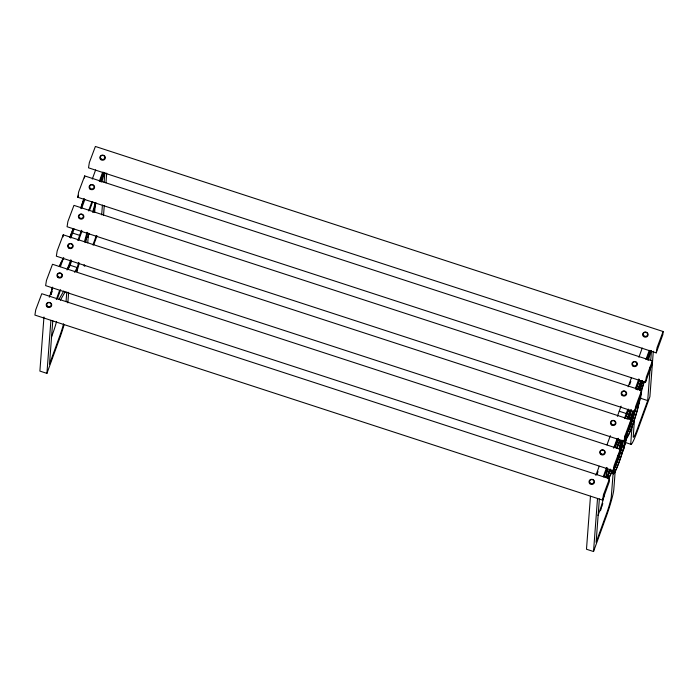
<?xml version="1.0" encoding="UTF-8"?>
<svg xmlns="http://www.w3.org/2000/svg" width="698" height="698" viewBox="0 0 698 698"><rect width="100%" height="100%" fill="white"/><g stroke="black" fill="none" stroke-linecap="round" stroke-linejoin="round"><path stroke-width="1.05" d="M43.957 316.971L39.891 371.083L46.923 373.369L59.478 338.879A22.214 2.033 -71.9 0 0 64.137 324.657M46.923 373.369L50.91 320.347M52.769 320.81L49.506 364.164L60.613 333.565A14.754 1.344 -71.9 0 0 63.588 323.82M63.073 236.884L63.23 234.816L630.931 419.856L630.695 422.962L624.047 441.215L56.346 256.175L57.175 250.931L63.23 234.816M66.048 301.588L66.781 291.895M67.846 302.871L68.64 292.296M77.792 197.272L78.621 192.037L84.676 175.913L652.377 360.953L652.141 364.059L645.493 382.312L77.792 197.272L78.525 195.248M84.519 177.981L84.676 175.913M85.88 242.424L86.194 238.193M87.73 242.878L88.463 233.184M94.649 212.55L95.382 202.795M101.681 214.844L102.414 205.09M104.124 182.335L104.857 172.581M103.54 215.307L104.264 205.561M105.974 182.841L106.707 173.095M590.473 496.217L586.486 549.239L593.527 551.533L606.082 517.044A22.214 2.033 -71.9 0 0 613.804 489.499L615.243 470.452M593.527 551.533L597.514 498.512M599.364 498.974L596.109 542.32L607.216 511.721A14.754 1.344 -71.9 0 0 611.247 497.351L613.132 473.288M602.61 500.117L603.438 494.873L609.485 478.758L41.784 293.718L35.738 309.833L34.9 315.077L602.61 500.117L609.249 481.864L609.485 478.758M613.324 470.67L614.161 465.426L620.208 449.311L52.507 264.272L46.461 280.387L45.623 285.63L613.324 470.67L619.972 452.409L620.208 449.311M615.557 466.22L615.793 463.053M624.047 441.215L624.885 435.98L630.931 419.856M621.412 453.307L623.55 449.591L623.846 445.743M632.161 424.82L630.809 442.802A22.214 2.033 -71.9 0 0 637.335 431.207L649.89 396.717L653.311 351.26M632.397 421.644L632.798 416.357M634.77 411.768L635.608 406.524L641.654 390.409L73.953 205.369L67.898 221.484L67.069 226.728L634.77 411.768L641.418 393.506L641.654 390.409M634.499 418.887L633.217 437.009A14.754 1.344 -71.9 0 0 636.62 430.963L647.709 400.591L650.239 367M635.067 411.349L635.224 409.194M637.693 406.48L640.677 398.296L641.331 389.632M645.493 382.312L646.331 377.077L652.377 360.953M650.728 360.491L651.461 350.736M656.216 352.865L657.054 347.621L663.1 331.506L95.39 146.467L89.344 162.582L88.515 167.825L656.216 352.865L662.864 334.604L663.1 331.506M604.398 493.617L604.206 495.065A14.754 1.344 -71.9 0 1 600.184 509.435L598.012 515.473M68.046 269.035L70.21 265.284L71.362 261.139M78.682 262.396L77.242 267.578L76.955 271.426L79.267 263.111M84.449 241.674L87.058 232.277M92.607 212.332L95.233 202.882M101.079 181.89L103.705 172.441M85.051 242.311L87.651 232.949M93.436 212.148L96.045 202.786M101.829 181.986L104.43 172.624M618.254 438.265L615.732 445.324M624.422 443.666L625.286 440.56M627.589 432.271L630.181 422.944M630.765 420.868L633.374 411.488M639.499 389.44L641.837 381.047M647.674 360.055L650.3 350.605M623.55 449.591L627.31 436.067M629.046 429.828L634.255 411.113M640.04 390.313L642.649 380.951M648.433 360.151L651.033 350.789M49.27 297.235L52.603 288.073M60.394 266.68L63.727 257.51M70.777 238.158L74.11 228.996M81.526 208.623L84.868 199.454M92.284 179.081L95.626 169.919M51.05 294.451L52.158 291.415M56.302 299.529L59.635 290.359M67.052 269.986L70.76 259.804M77.81 240.452L81.518 230.27M88.567 210.909L91.9 201.748M99.317 181.375L102.658 172.205M57.349 298.77L60.665 289.661M68.038 269.411L71.353 260.302M78.726 240.051L82.041 230.942M89.414 210.691L92.729 201.582M100.102 181.332L103.417 172.223M51.416 337.309L53.58 331.271A14.754 1.344 -71.9 0 0 56.555 321.525M87.739 237.529L89.231 233.437M92.913 244.937L96.263 235.732M93.689 244.928L97.013 235.802M595.865 475.399L599.207 466.229M606.99 444.844L610.331 435.674M617.381 416.322L621.089 406.131M628.13 386.779L631.472 377.618M638.888 357.245L642.221 348.075M596.912 474.64L598.02 471.604M629.718 384.537L630.826 381.501M603.273 476.673L606.614 467.503M613.655 448.151L616.997 438.99M624.413 418.617L627.746 409.447M635.538 388.053L638.871 378.892M645.92 359.54L649.262 350.37M603.953 476.935L607.269 467.817M617.957 438.457L614.641 447.575A20.355 1.858 -71.9 0 1 619.013 440.525M625.329 418.215L628.645 409.098M636.018 388.856L639.333 379.747M646.706 359.496L650.021 350.387M58.911 299.39L63.762 290.979M74.546 272.264L77.242 267.578L70.21 265.284M60.36 300.21L65.176 291.851M605.506 477.554L607.129 474.753M608.202 472.878L610.357 469.135M617.905 456.038L621.682 449.486M616.064 462.591L619.274 457.015M640.677 398.296L647.709 400.591M72.627 233.062L79.668 235.357M619.231 411.227L626.263 413.521M625.094 442.401L631.123 444.364M620.827 444.757L622.834 445.411M69.817 237.468A20.355 1.858 -71.9 0 1 73.133 228.761M70.105 237.154A18.576 1.693 -71.9 0 1 71.405 233.621M72.156 231.692A18.576 1.693 -71.9 0 1 72.871 229.947M68.413 266.811A20.355 1.858 -71.9 0 1 67.942 268.425M59.295 266.531A20.355 1.858 -71.9 0 1 63.614 259.499M50.91 293.649A20.355 1.858 -71.9 0 1 52.228 287.995M51.12 294.582A18.576 1.693 -71.9 0 1 51.233 293.579M51.451 292.305A18.576 1.693 -71.9 0 1 51.765 290.787M52.167 289.059A18.576 1.693 -71.9 0 1 52.655 287.148M59.819 265.798A18.576 1.693 -71.9 0 1 61.642 261.942M62.105 261.183A18.576 1.693 -71.9 0 1 62.48 260.72M85.077 265.772A22.214 2.033 -71.9 0 1 84.205 264.638M80.654 208.318A20.355 1.858 -71.9 0 1 83.734 199.209M81.369 206.617A18.576 1.693 -71.9 0 1 84.196 198.45M631.341 409.63A20.355 1.858 -71.9 0 1 629.064 418.285A20.355 1.858 -71.9 0 1 629.936 415.72M625.216 418.495A20.355 1.858 -71.9 0 1 628.532 409.787M632.658 412.099A20.355 1.858 -71.9 0 1 630.817 418.852M622.869 440.682A20.355 1.858 -71.9 0 1 620.88 440.796M626.979 419.07A20.355 1.858 -71.9 0 1 630.285 410.363M616.447 448.125A20.355 1.858 -71.9 0 1 619.606 447.95M612.556 470.129A20.355 1.858 -71.9 0 1 608.298 479.003M607.688 478.549A20.355 1.858 -71.9 0 1 609.38 469.597M632.597 411.41A18.576 1.693 -71.9 0 1 630.512 419.306M622.712 440.255A18.576 1.693 -71.9 0 1 621.325 440.333M627.258 418.756A18.576 1.693 -71.9 0 1 630.695 410.014M623.358 441.433A18.576 1.693 -71.9 0 1 614.022 469.248M613.481 470.278A18.576 1.693 -71.9 0 1 613.01 471.037M622.886 444.216A20.355 1.858 -71.9 0 1 621.822 448.072M621.578 448.875A20.355 1.858 -71.9 0 1 621.089 450.524M620.574 452.199A20.355 1.858 -71.9 0 1 616.927 462.835M616.648 463.577A20.355 1.858 -71.9 0 1 615.034 467.608M612.53 472.668A20.355 1.858 -71.9 0 1 611.518 471.918M625.731 435.386A20.355 1.858 -71.9 0 1 619.257 461.875A20.355 1.858 -71.9 0 1 614.423 466.439M619.492 449.66A20.355 1.858 -71.9 0 1 622.808 440.962M624.806 436.73A20.355 1.858 -71.9 0 1 625.312 435.901M639.098 399.361A20.355 1.858 -71.9 0 1 632.309 426.024A20.355 1.858 -71.9 0 1 627.04 432.481M630.861 418.826A20.355 1.858 -71.9 0 1 633.409 411.41M638.365 400.041A20.355 1.858 -71.9 0 1 638.783 399.535M625.207 437.061A18.576 1.693 -71.9 0 1 619.3 461.238A18.576 1.693 -71.9 0 1 614.894 465.4M619.519 450.097A18.576 1.693 -71.9 0 1 623.218 440.613M602.802 503.555A22.214 2.033 -71.9 0 1 601.824 506.652M601.484 507.69A22.214 2.033 -71.9 0 1 600.455 510.779M618.428 442.89A18.576 1.693 -71.9 0 1 617.381 448.413M610.445 469.929A18.576 1.693 -71.9 0 1 608.447 474.5M607.906 475.539A18.576 1.693 -71.9 0 1 607.435 476.289M606.51 475.617A18.576 1.693 -71.9 0 1 606.841 473.331M607.155 471.813A18.576 1.693 -71.9 0 1 607.557 470.086M615.88 445.298A18.576 1.693 -71.9 0 1 618.166 441.581M610.253 470.949A20.355 1.858 -71.9 0 1 609.467 472.86M605.943 477.179A20.355 1.858 -71.9 0 1 607.626 469.03M616.971 447.401A18.576 1.693 -71.9 0 1 619.135 448.989M612.198 470.504A18.576 1.693 -71.9 0 1 609.319 470.661M630.835 410.834A18.576 1.693 -71.9 0 1 628.75 418.73M626.795 414.656A18.576 1.693 -71.9 0 1 628.27 410.974M636.009 407.309A18.576 1.693 -71.9 0 1 626.534 434.426M634.63 413.024A20.355 1.858 -71.9 0 1 630.835 424.654M630.547 425.448A20.355 1.858 -71.9 0 1 628.095 431.748M638.269 401.21A18.576 1.693 -71.9 0 1 632.746 424.297A18.576 1.693 -71.9 0 1 627.546 431.277M630.547 420.353A18.576 1.693 -71.9 0 1 633.871 410.642M637.422 402.432A18.576 1.693 -71.9 0 1 637.885 401.673M642.43 380.689A18.576 1.693 -71.9 0 1 639.63 389.754M636.271 389.187A18.576 1.693 -71.9 0 1 637.518 385.34M637.78 384.581A18.576 1.693 -71.9 0 1 639.08 380.881M642.579 380.82A20.355 1.858 -71.9 0 1 640.563 387.434M640.293 388.28A20.355 1.858 -71.9 0 1 639.734 389.964M636.053 389.344A20.355 1.858 -71.9 0 1 639.124 380.236M644.341 381.396A20.355 1.858 -71.9 0 1 641.497 390.54M637.806 389.92A20.355 1.858 -71.9 0 1 640.886 380.811M644.193 381.265A18.576 1.693 -71.9 0 1 641.392 390.322M638.033 389.763A18.576 1.693 -71.9 0 1 640.834 381.448M589.923 483.766A2.766 2.583 4.3 0 0 594.46 482.397A2.766 2.583 4.3 0 0 590.883 479.404A2.766 2.583 4.3 0 0 589.923 483.766M590.307 483.138A2.207 2.059 4.3 0 0 593.937 482.039A2.207 2.059 4.3 0 0 591.075 479.648A2.207 2.059 4.3 0 0 590.307 483.138M47.124 306.85A2.766 2.583 4.3 0 0 51.669 305.48A2.766 2.583 4.3 0 0 48.083 302.478A2.766 2.583 4.3 0 0 47.124 306.85M47.508 306.213A2.207 2.059 4.3 0 0 51.146 305.122A2.207 2.059 4.3 0 0 48.275 302.723A2.207 2.059 4.3 0 0 47.508 306.213M600.646 454.319A2.766 2.583 4.3 0 0 605.183 452.95A2.766 2.583 4.3 0 0 601.606 449.948A2.766 2.583 4.3 0 0 600.646 454.319M601.03 453.691A2.207 2.059 4.3 0 0 604.66 452.592A2.207 2.059 4.3 0 0 601.798 450.193A2.207 2.059 4.3 0 0 601.03 453.691M57.847 277.394A2.766 2.583 4.3 0 0 62.384 276.024A2.766 2.583 4.3 0 0 58.807 273.031A2.766 2.583 4.3 0 0 57.847 277.394M58.231 276.766A2.207 2.059 4.3 0 0 61.869 275.666A2.207 2.059 4.3 0 0 58.998 273.267A2.207 2.059 4.3 0 0 58.231 276.766M611.369 424.864A2.766 2.583 4.3 0 0 615.906 423.494A2.766 2.583 4.3 0 0 612.329 420.501A2.766 2.583 4.3 0 0 611.369 424.864M611.753 424.236A2.207 2.059 4.3 0 0 615.383 423.145A2.207 2.059 4.3 0 0 612.521 420.746A2.207 2.059 4.3 0 0 611.753 424.236M68.57 247.947A2.766 2.583 4.3 0 0 73.107 246.577A2.766 2.583 4.3 0 0 69.53 243.576A2.766 2.583 4.3 0 0 68.57 247.947M68.954 247.31A2.207 2.059 4.3 0 0 72.592 246.22A2.207 2.059 4.3 0 0 69.721 243.82A2.207 2.059 4.3 0 0 68.954 247.31M622.093 395.417A2.766 2.583 4.3 0 0 626.63 394.047A2.766 2.583 4.3 0 0 623.052 391.046A2.766 2.583 4.3 0 0 622.093 395.417M622.476 394.789A2.207 2.059 4.3 0 0 626.106 393.689A2.207 2.059 4.3 0 0 623.244 391.29A2.207 2.059 4.3 0 0 622.476 394.789M79.293 218.491A2.766 2.583 4.3 0 0 83.83 217.122A2.766 2.583 4.3 0 0 80.253 214.129A2.766 2.583 4.3 0 0 79.293 218.491M79.677 217.863A2.207 2.059 4.3 0 0 83.306 216.773A2.207 2.059 4.3 0 0 80.445 214.373A2.207 2.059 4.3 0 0 79.677 217.863M632.816 365.961A2.766 2.583 4.3 0 0 637.353 364.6A2.766 2.583 4.3 0 0 633.775 361.599A2.766 2.583 4.3 0 0 632.816 365.961M633.199 365.333A2.207 2.059 4.3 0 0 636.829 364.243A2.207 2.059 4.3 0 0 633.967 361.843A2.207 2.059 4.3 0 0 633.199 365.333M90.016 189.045A2.766 2.583 4.3 0 0 94.553 187.675A2.766 2.583 4.3 0 0 90.976 184.673A2.766 2.583 4.3 0 0 90.016 189.045M90.4 188.416A2.207 2.059 4.3 0 0 94.029 187.317A2.207 2.059 4.3 0 0 91.168 184.918A2.207 2.059 4.3 0 0 90.4 188.416M643.539 336.515A2.766 2.583 4.3 0 0 648.076 335.145A2.766 2.583 4.3 0 0 644.498 332.143A2.766 2.583 4.3 0 0 643.539 336.515M643.922 335.886A2.207 2.059 4.3 0 0 647.552 334.787A2.207 2.059 4.3 0 0 644.69 332.388A2.207 2.059 4.3 0 0 643.922 335.886M100.739 159.589A2.766 2.583 4.3 0 0 105.276 158.228A2.766 2.583 4.3 0 0 101.699 155.226A2.766 2.583 4.3 0 0 100.739 159.589M101.123 158.961A2.207 2.059 4.3 0 0 104.752 157.87A2.207 2.059 4.3 0 0 101.891 155.471A2.207 2.059 4.3 0 0 101.123 158.961"/></g></svg>
